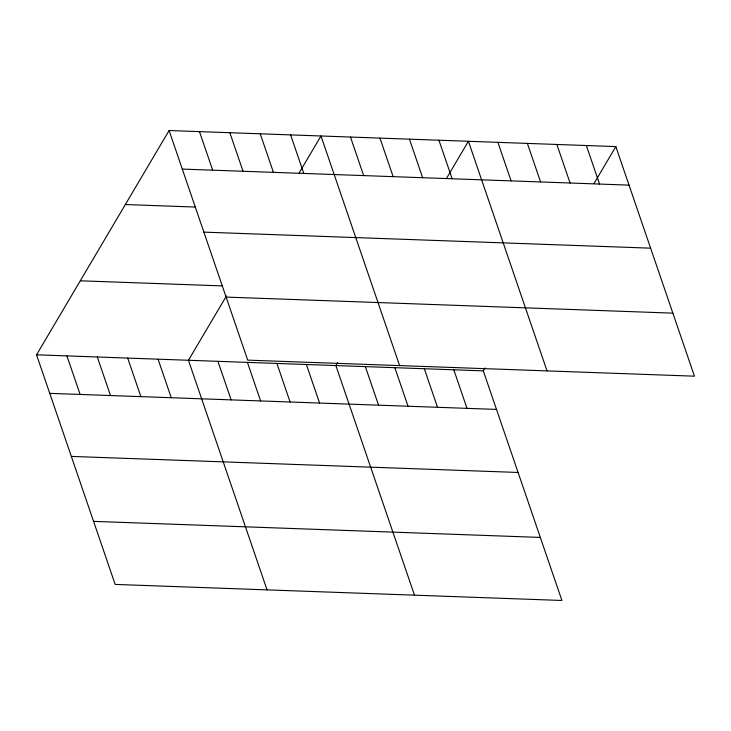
<?xml version="1.0" encoding="UTF-8"?>
<svg xmlns="http://www.w3.org/2000/svg" width="731" height="731" viewBox="0 0 731 731"><rect width="100%" height="100%" fill="white"/><g stroke="black" fill="none" stroke-linecap="round" stroke-linejoin="round"><path stroke-width="1.1" d="M485.028 367.94L483.301 370.864L561.911 600.471L115.16 584.416L36.55 354.809L169.089 130.529L615.84 146.584L694.45 376.182L247.699 360.136L169.089 130.529M226.427 296L188.443 360.273L267.053 589.88M299.116 172.991L320.982 135.984L399.592 365.591M337.594 362.649L335.876 365.564L414.486 595.171M446.54 178.291L468.416 141.284L547.026 370.891M593.974 183.591L615.84 146.584M182.284 169.08L629.035 185.126M125.348 204.543L195.113 207.047M203.876 232.129L650.627 248.174M80.291 280.795L222.06 285.894M226.117 297.088L672.867 313.142M36.55 354.809L483.301 370.864M49.745 393.36L496.495 409.415M71.336 456.409L518.087 472.464M93.577 521.367L540.328 537.422M586.353 145.524L599.548 184.075M556.867 144.464L570.07 183.015M527.38 143.404L540.584 181.955M497.893 142.344L511.097 180.895M438.929 140.224L452.123 178.775M409.442 139.164L422.637 177.715M379.956 138.104L393.15 176.655M453.814 369.804L467.008 408.355M350.469 137.044L363.672 175.595M424.327 368.744L437.522 407.295M394.841 367.684L408.044 406.235M290.609 134.897L303.804 173.448M365.354 366.624L378.557 405.175M260.227 133.8L273.421 172.352M229.845 132.713L243.048 171.264M306.39 364.513L319.584 403.055M199.472 131.617L212.666 170.168M276.903 363.453L290.097 401.995M247.416 362.393L260.611 400.935M217.929 361.333L231.124 399.875M158.07 359.177L171.264 397.728M127.687 358.089L140.882 396.641M97.305 356.993L110.509 395.544M66.932 355.906L80.127 394.457"/></g></svg>
